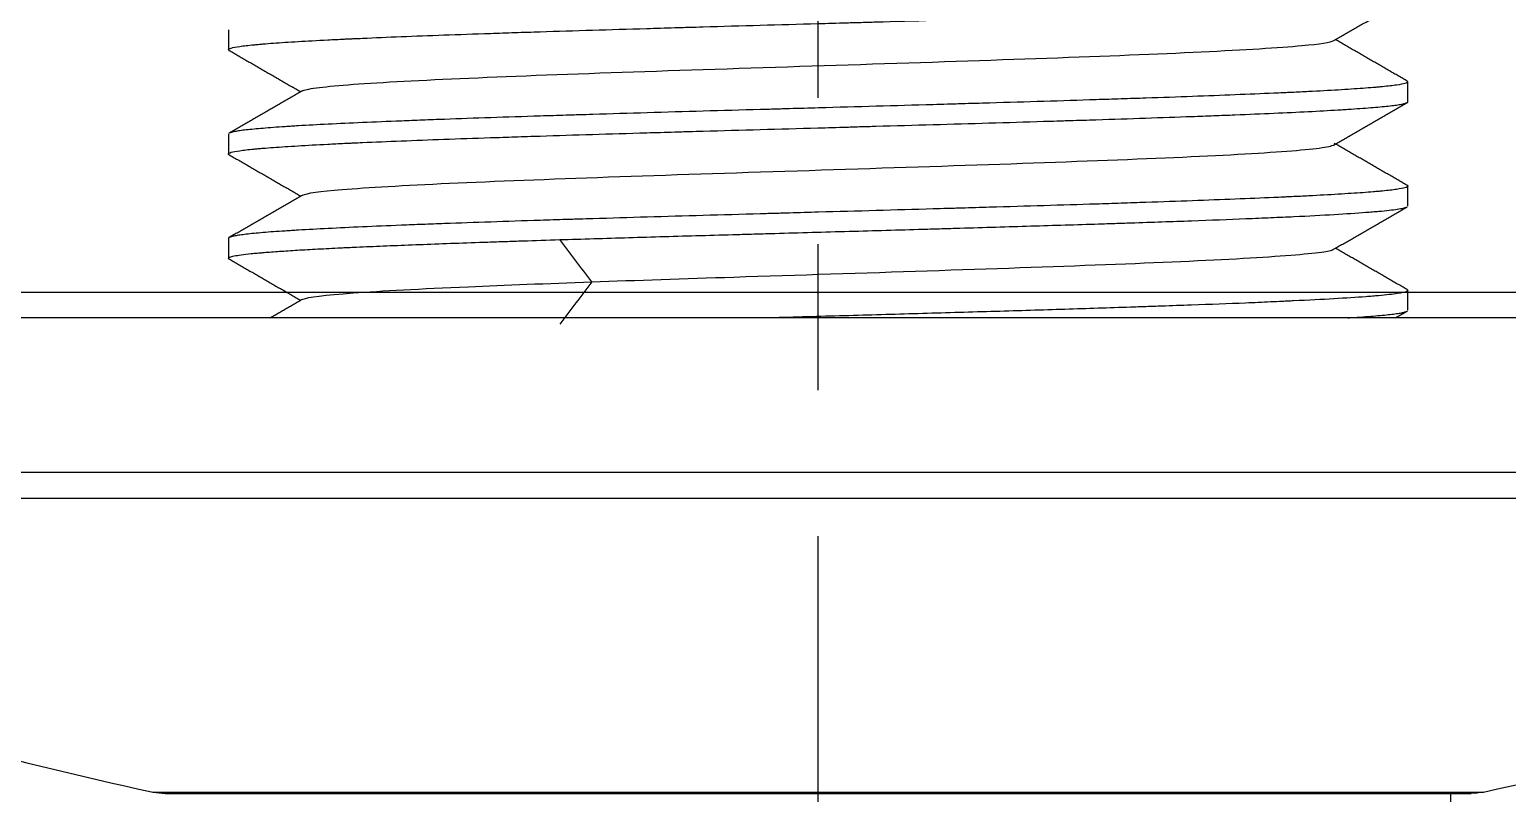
# Model space of a CAD drawing. Header units: millimetres. Extents: x 17655 to 18496, y 1152 to 1747.
# Drawn here: x 17802.07 to 17827.75, y 1479.81 to 1493.1 of the extents above; entities that cross this region are included whole.
import ezdxf

# ---------------------------------------------------------------- set-up
doc = ezdxf.new("R2010")
doc.units = ezdxf.units.MM
doc.linetypes.add('CENTERX2', pattern=[20.32, 12.7, -2.54, 2.54, -2.54])
doc.layers.add('CENTER', color=1, linetype='CENTERX2')
doc.layers.add('벽', color=2, linetype='Continuous')

msp = doc.modelspace()

# ---------------------------------------------------------------- linework, layer by layer
for p, q in [((17842.773, 1488.084), (17788.773, 1488.082)), ((17788.773, 1485.399), (17842.773, 1485.402)), ((17789.061, 1484.946), (17842.485, 1484.949)), ((17804.211, 1479.834), (17827.335, 1479.835)), ((17804.423, 1479.812), (17827.123, 1479.813)), ((17826.774, 1476.435), (17826.773, 1479.812))]:
    msp.add_line(p, q)
for centre, start, end in [((17819.386, 1549.812), 244.94423, 257.76518), ((17812.155, 1549.812), 282.2398, 295.06075)]:
    msp.add_arc(centre, 71.604, start, end)
at = {"extrusion": (0, 0, -1)}
for centre, start, end in [((-17804.423, 1480.812), 269.9967, 282.2348), ((-17827.123, 1480.813), 257.7602, 269.9983)]:
    msp.add_arc(centre, 1, start, end, dxfattribs=at)
for points, knots in [([(17805.523, 1492.749), (17805.523, 1492.759), (17805.54, 1492.768), (17805.605, 1492.787), (17805.654, 1492.796), (17805.785, 1492.815), (17805.866, 1492.825), (17805.988, 1492.836), (17806.014, 1492.839), (17806.053, 1492.842), (17806.067, 1492.844), (17806.094, 1492.846), (17806.164, 1492.852), (17806.24, 1492.858), (17806.433, 1492.872), (17806.576, 1492.881), (17806.891, 1492.9), (17807.063, 1492.909), (17807.342, 1492.924), (17807.439, 1492.929), (17807.565, 1492.935), (17807.59, 1492.936), (17807.641, 1492.938), (17807.667, 1492.939), (17807.745, 1492.943), (17807.798, 1492.945), (17808.065, 1492.957), (17808.29, 1492.967), (17808.763, 1492.985), (17809.01, 1492.995), (17809.527, 1493.013), (17809.796, 1493.023), (17810.147, 1493.035), (17810.218, 1493.037), (17810.361, 1493.042), (17810.576, 1493.049), (17810.795, 1493.056), (17811.238, 1493.071), (17811.842, 1493.089), (17812.471, 1493.108), (17812.953, 1493.122), (17813.116, 1493.127), (17813.321, 1493.133), (17813.362, 1493.134), (17813.444, 1493.137), (17813.568, 1493.14), (17813.691, 1493.144), (17814.103, 1493.156), (17814.434, 1493.165), (17815.099, 1493.184), (17815.432, 1493.193), (17815.934, 1493.207), (17816.102, 1493.212), (17816.353, 1493.219), (17816.437, 1493.222), (17816.606, 1493.226), (17816.69, 1493.229), (17817.111, 1493.241), (17817.443, 1493.25), (17818.099, 1493.269), (17818.423, 1493.279), (17819.062, 1493.297), (17819.377, 1493.307), (17819.766, 1493.319), (17819.882, 1493.322), (17819.998, 1493.326), (17820.075, 1493.328), (17820.113, 1493.329), (17820.304, 1493.335), (17820.454, 1493.34), (17820.899, 1493.354), (17821.472, 1493.373), (17822.009, 1493.392), (17822.398, 1493.406), (17822.525, 1493.411), (17822.712, 1493.418), (17822.774, 1493.42), (17822.896, 1493.425), (17822.957, 1493.427), (17823.256, 1493.439), (17823.481, 1493.449), (17823.905, 1493.468), (17824.104, 1493.477), (17824.476, 1493.496), (17824.648, 1493.505), (17824.847, 1493.517), (17824.886, 1493.52), (17824.943, 1493.523), (17824.962, 1493.524), (17824.999, 1493.527), (17825.091, 1493.533), (17825.176, 1493.538), (17825.369, 1493.553), (17825.482, 1493.562), (17825.676, 1493.581), (17825.758, 1493.59), (17825.856, 1493.605), (17825.885, 1493.609), (17825.923, 1493.617), (17825.934, 1493.619), (17825.955, 1493.624), (17825.964, 1493.626), (17825.989, 1493.633), (17826.001, 1493.637), (17826.009, 1493.642)], [0, 0, 0, 0, 0.031767, 0.031767, 0.063533, 0.063533, 0.0953, 0.0953, 0.103242, 0.103242, 0.107213, 0.107213, 0.111183, 0.127067, 0.127067, 0.158834, 0.158834, 0.1906, 0.1906, 0.206484, 0.206484, 0.210454, 0.210454, 0.214425, 0.214425, 0.222367, 0.222367, 0.254134, 0.254134, 0.2859, 0.2859, 0.317667, 0.317667, 0.325609, 0.325609, 0.33355, 0.349434, 0.349434, 0.3812, 0.412967, 0.412967, 0.428851, 0.428851, 0.432821, 0.432821, 0.436792, 0.444734, 0.444734, 0.476501, 0.476501, 0.508267, 0.508267, 0.524151, 0.524151, 0.532092, 0.532092, 0.540034, 0.540034, 0.571801, 0.571801, 0.603567, 0.603567, 0.635334, 0.635334, 0.643276, 0.647247, 0.647247, 0.651217, 0.651217, 0.667101, 0.667101, 0.698868, 0.730634, 0.730634, 0.746518, 0.746518, 0.754459, 0.754459, 0.762401, 0.762401, 0.794168, 0.794168, 0.825934, 0.825934, 0.857701, 0.857701, 0.865643, 0.865643, 0.869614, 0.869614, 0.873584, 0.889468, 0.889468, 0.921234, 0.921234, 0.953001, 0.953001, 0.968884, 0.968884, 0.976826, 0.976826, 0.984768, 0.984768, 1, 1, 1, 1]), ([(17806.807, 1492.031), (17806.822, 1492.039), (17806.961, 1492.085), (17807.805, 1492.166), (17810.052, 1492.275), (17813.101, 1492.384), (17816.526, 1492.493), (17819.845, 1492.602), (17822.593, 1492.711), (17824.26, 1492.812), (17824.683, 1492.877), (17824.736, 1492.906)], [0, 0, 0, 0, 0.030267, 0.154683, 0.2791, 0.403517, 0.527934, 0.652351, 0.776768, 0.901185, 1, 1, 1, 1]), ([(17826.023, 1492.189), (17826.023, 1492.18), (17826.006, 1492.17), (17825.94, 1492.151), (17825.891, 1492.142), (17825.761, 1492.123), (17825.68, 1492.113), (17825.558, 1492.102), (17825.532, 1492.099), (17825.492, 1492.096), (17825.479, 1492.095), (17825.451, 1492.092), (17825.381, 1492.086), (17825.306, 1492.08), (17825.113, 1492.066), (17824.827, 1492.047), (17824.483, 1492.028), (17824.203, 1492.014), (17824.107, 1492.009), (17823.981, 1492.003), (17823.956, 1492.002), (17823.904, 1492), (17823.878, 1491.999), (17823.8, 1491.995), (17823.748, 1491.993), (17823.481, 1491.981), (17823.255, 1491.972), (17822.783, 1491.953), (17822.536, 1491.943), (17822.019, 1491.924), (17821.75, 1491.915), (17821.399, 1491.903), (17821.328, 1491.901), (17821.185, 1491.896), (17820.97, 1491.889), (17820.751, 1491.882), (17820.308, 1491.868), (17820.006, 1491.858), (17819.389, 1491.839), (17819.075, 1491.83), (17818.592, 1491.815), (17818.43, 1491.811), (17818.225, 1491.805), (17818.184, 1491.804), (17818.102, 1491.801), (17817.978, 1491.798), (17817.855, 1491.794), (17817.442, 1491.782), (17817.111, 1491.773), (17816.447, 1491.754), (17816.114, 1491.745), (17815.612, 1491.73), (17815.444, 1491.726), (17815.192, 1491.718), (17815.108, 1491.716), (17814.94, 1491.711), (17814.856, 1491.709), (17814.435, 1491.697), (17814.103, 1491.688), (17813.447, 1491.669), (17813.123, 1491.66), (17812.484, 1491.641), (17812.169, 1491.631), (17811.78, 1491.619), (17811.664, 1491.616), (17811.548, 1491.612), (17811.471, 1491.61), (17811.433, 1491.608), (17811.242, 1491.602), (17811.091, 1491.598), (17810.647, 1491.584), (17810.36, 1491.574), (17809.805, 1491.556), (17809.537, 1491.546), (17809.148, 1491.532), (17809.021, 1491.527), (17808.834, 1491.52), (17808.772, 1491.518), (17808.65, 1491.513), (17808.589, 1491.51), (17808.29, 1491.498), (17808.065, 1491.489), (17807.641, 1491.47), (17807.442, 1491.461), (17807.07, 1491.442), (17806.897, 1491.433), (17806.698, 1491.421), (17806.659, 1491.418), (17806.602, 1491.415), (17806.583, 1491.414), (17806.546, 1491.411), (17806.455, 1491.405), (17806.37, 1491.399), (17806.177, 1491.385), (17805.951, 1491.366), (17805.788, 1491.348), (17805.689, 1491.334), (17805.661, 1491.329), (17805.623, 1491.322), (17805.612, 1491.319), (17805.591, 1491.315), (17805.581, 1491.312), (17805.556, 1491.305), (17805.543, 1491.3), (17805.534, 1491.295)], [0, 0, 0, 0, 0.031723, 0.031723, 0.063447, 0.063447, 0.09517, 0.09517, 0.103101, 0.103101, 0.107066, 0.107066, 0.111032, 0.126893, 0.126893, 0.158617, 0.19034, 0.19034, 0.206202, 0.206202, 0.210167, 0.210167, 0.214133, 0.214133, 0.222064, 0.222064, 0.253787, 0.253787, 0.28551, 0.28551, 0.317234, 0.317234, 0.325165, 0.325165, 0.333095, 0.348957, 0.348957, 0.38068, 0.38068, 0.412404, 0.412404, 0.428266, 0.428266, 0.432231, 0.432231, 0.436196, 0.444127, 0.444127, 0.475851, 0.475851, 0.507574, 0.507574, 0.523436, 0.523436, 0.531367, 0.531367, 0.539297, 0.539297, 0.571021, 0.571021, 0.602744, 0.602744, 0.634467, 0.634467, 0.642398, 0.646364, 0.646364, 0.650329, 0.650329, 0.666191, 0.666191, 0.697914, 0.697914, 0.729638, 0.729638, 0.745499, 0.745499, 0.75343, 0.75343, 0.761361, 0.761361, 0.793084, 0.793084, 0.824808, 0.824808, 0.856531, 0.856531, 0.864462, 0.864462, 0.868427, 0.868427, 0.872393, 0.888254, 0.888254, 0.919978, 0.951701, 0.951701, 0.967563, 0.967563, 0.975494, 0.975494, 0.983425, 0.983425, 1, 1, 1, 1]), ([(17805.523, 1490.935), (17805.523, 1490.944), (17805.54, 1490.954), (17805.605, 1490.973), (17805.655, 1490.982), (17805.785, 1491.001), (17805.866, 1491.011), (17805.988, 1491.022), (17806.014, 1491.025), (17806.053, 1491.028), (17806.067, 1491.029), (17806.095, 1491.032), (17806.164, 1491.038), (17806.24, 1491.044), (17806.433, 1491.058), (17806.576, 1491.067), (17806.891, 1491.086), (17807.063, 1491.096), (17807.342, 1491.11), (17807.439, 1491.115), (17807.565, 1491.121), (17807.59, 1491.122), (17807.642, 1491.124), (17807.667, 1491.125), (17807.745, 1491.129), (17807.798, 1491.131), (17808.065, 1491.143), (17808.29, 1491.152), (17808.763, 1491.171), (17809.01, 1491.181), (17809.527, 1491.2), (17809.796, 1491.209), (17810.147, 1491.221), (17810.218, 1491.223), (17810.361, 1491.228), (17810.576, 1491.235), (17810.795, 1491.242), (17811.238, 1491.256), (17811.54, 1491.266), (17812.157, 1491.285), (17812.471, 1491.294), (17812.953, 1491.308), (17813.116, 1491.313), (17813.321, 1491.319), (17813.362, 1491.32), (17813.444, 1491.323), (17813.568, 1491.326), (17813.691, 1491.33), (17814.103, 1491.342), (17814.434, 1491.351), (17815.099, 1491.37), (17815.432, 1491.379), (17815.934, 1491.393), (17816.102, 1491.398), (17816.353, 1491.405), (17816.437, 1491.408), (17816.606, 1491.413), (17816.69, 1491.415), (17817.111, 1491.427), (17817.443, 1491.436), (17818.099, 1491.455), (17818.423, 1491.464), (17819.062, 1491.483), (17819.377, 1491.493), (17819.766, 1491.505), (17819.882, 1491.508), (17819.998, 1491.512), (17820.075, 1491.514), (17820.113, 1491.515), (17820.304, 1491.521), (17820.454, 1491.526), (17820.899, 1491.54), (17821.472, 1491.559), (17822.009, 1491.578), (17822.398, 1491.592), (17822.525, 1491.597), (17822.712, 1491.604), (17822.774, 1491.606), (17822.896, 1491.611), (17822.957, 1491.613), (17823.256, 1491.625), (17823.481, 1491.635), (17823.905, 1491.654), (17824.104, 1491.663), (17824.476, 1491.682), (17824.649, 1491.691), (17824.847, 1491.703), (17824.886, 1491.705), (17824.944, 1491.709), (17824.962, 1491.71), (17825, 1491.713), (17825.091, 1491.719), (17825.176, 1491.725), (17825.369, 1491.739), (17825.594, 1491.758), (17825.758, 1491.776), (17825.856, 1491.79), (17825.885, 1491.795), (17825.923, 1491.802), (17825.934, 1491.805), (17825.955, 1491.809), (17825.964, 1491.812), (17826.006, 1491.824), (17826.023, 1491.833), (17826.023, 1491.843)], [0, 0, 0, 0, 0.03125, 0.03125, 0.0625, 0.0625, 0.09375, 0.09375, 0.101562, 0.101562, 0.105469, 0.105469, 0.109375, 0.125, 0.125, 0.15625, 0.15625, 0.1875, 0.1875, 0.203125, 0.203125, 0.207031, 0.207031, 0.210937, 0.210937, 0.21875, 0.21875, 0.25, 0.25, 0.28125, 0.28125, 0.3125, 0.3125, 0.320312, 0.320312, 0.328125, 0.34375, 0.34375, 0.375, 0.375, 0.40625, 0.40625, 0.421875, 0.421875, 0.425781, 0.425781, 0.429687, 0.4375, 0.4375, 0.46875, 0.46875, 0.5, 0.5, 0.515625, 0.515625, 0.523437, 0.523437, 0.53125, 0.53125, 0.5625, 0.5625, 0.59375, 0.59375, 0.625, 0.625, 0.632812, 0.636719, 0.636719, 0.640625, 0.640625, 0.65625, 0.65625, 0.6875, 0.71875, 0.71875, 0.734375, 0.734375, 0.742188, 0.742188, 0.75, 0.75, 0.78125, 0.78125, 0.8125, 0.8125, 0.84375, 0.84375, 0.851563, 0.851563, 0.855469, 0.855469, 0.859375, 0.875, 0.875, 0.90625, 0.9375, 0.9375, 0.953125, 0.953125, 0.960938, 0.960938, 0.96875, 0.96875, 1, 1, 1, 1]), ([(17806.813, 1490.22), (17806.878, 1490.252), (17807.373, 1490.32), (17809.212, 1490.425), (17812.043, 1490.534), (17815.397, 1490.643), (17818.803, 1490.752), (17821.785, 1490.861), (17823.923, 1490.97), (17824.718, 1491.057), (17824.763, 1491.108), (17824.742, 1491.122)], [0, 0, 0, 0, 0.107204, 0.227867, 0.348531, 0.469195, 0.589859, 0.710522, 0.831186, 0.95185, 1, 1, 1, 1]), ([(17826.023, 1490.375), (17826.023, 1490.365), (17826.006, 1490.356), (17825.94, 1490.337), (17825.891, 1490.328), (17825.761, 1490.309), (17825.68, 1490.299), (17825.558, 1490.287), (17825.532, 1490.285), (17825.492, 1490.281), (17825.479, 1490.28), (17825.451, 1490.278), (17825.381, 1490.272), (17825.306, 1490.266), (17825.113, 1490.252), (17824.97, 1490.243), (17824.655, 1490.224), (17824.483, 1490.214), (17824.204, 1490.2), (17824.107, 1490.195), (17823.981, 1490.189), (17823.956, 1490.188), (17823.904, 1490.186), (17823.879, 1490.185), (17823.801, 1490.181), (17823.748, 1490.179), (17823.481, 1490.167), (17823.256, 1490.157), (17822.783, 1490.139), (17822.536, 1490.129), (17822.019, 1490.11), (17821.75, 1490.101), (17821.399, 1490.089), (17821.328, 1490.086), (17821.185, 1490.082), (17820.97, 1490.075), (17820.751, 1490.067), (17820.308, 1490.053), (17820.006, 1490.044), (17819.389, 1490.025), (17819.075, 1490.016), (17818.592, 1490.002), (17818.43, 1489.997), (17818.225, 1489.991), (17818.184, 1489.99), (17818.102, 1489.987), (17817.978, 1489.984), (17817.855, 1489.98), (17817.443, 1489.968), (17817.112, 1489.959), (17816.447, 1489.94), (17816.114, 1489.931), (17815.612, 1489.917), (17815.444, 1489.912), (17815.193, 1489.905), (17815.108, 1489.902), (17814.94, 1489.898), (17814.856, 1489.895), (17814.435, 1489.883), (17814.103, 1489.874), (17813.447, 1489.855), (17813.123, 1489.845), (17812.484, 1489.827), (17812.169, 1489.817), (17811.78, 1489.805), (17811.664, 1489.802), (17811.548, 1489.798), (17811.471, 1489.796), (17811.433, 1489.795), (17811.242, 1489.789), (17811.091, 1489.784), (17810.647, 1489.77), (17810.074, 1489.751), (17809.537, 1489.732), (17809.148, 1489.718), (17809.021, 1489.713), (17808.834, 1489.706), (17808.772, 1489.704), (17808.65, 1489.699), (17808.589, 1489.697), (17808.29, 1489.685), (17808.065, 1489.675), (17807.641, 1489.656), (17807.442, 1489.647), (17807.07, 1489.628), (17806.897, 1489.619), (17806.698, 1489.607), (17806.66, 1489.604), (17806.602, 1489.601), (17806.584, 1489.6), (17806.546, 1489.597), (17806.455, 1489.591), (17806.37, 1489.586), (17806.177, 1489.571), (17805.951, 1489.552), (17805.788, 1489.533), (17805.69, 1489.519), (17805.661, 1489.515), (17805.623, 1489.507), (17805.612, 1489.505), (17805.591, 1489.5), (17805.581, 1489.498), (17805.54, 1489.486), (17805.523, 1489.477), (17805.523, 1489.467)], [0, 0, 0, 0, 0.03125, 0.03125, 0.0625, 0.0625, 0.09375, 0.09375, 0.101563, 0.101563, 0.105469, 0.105469, 0.109375, 0.125, 0.125, 0.15625, 0.15625, 0.1875, 0.1875, 0.203125, 0.203125, 0.207031, 0.207031, 0.210938, 0.210938, 0.21875, 0.21875, 0.25, 0.25, 0.28125, 0.28125, 0.3125, 0.3125, 0.320313, 0.320313, 0.328125, 0.34375, 0.34375, 0.375, 0.375, 0.40625, 0.40625, 0.421875, 0.421875, 0.425781, 0.425781, 0.429688, 0.4375, 0.4375, 0.46875, 0.46875, 0.5, 0.5, 0.515625, 0.515625, 0.523438, 0.523438, 0.53125, 0.53125, 0.5625, 0.5625, 0.59375, 0.59375, 0.625, 0.625, 0.632813, 0.636719, 0.636719, 0.640625, 0.640625, 0.65625, 0.65625, 0.6875, 0.71875, 0.71875, 0.734375, 0.734375, 0.742188, 0.742188, 0.75, 0.75, 0.78125, 0.78125, 0.8125, 0.8125, 0.84375, 0.84375, 0.851563, 0.851563, 0.855469, 0.855469, 0.859375, 0.875, 0.875, 0.90625, 0.9375, 0.9375, 0.953125, 0.953125, 0.960938, 0.960938, 0.96875, 0.96875, 1, 1, 1, 1]), ([(17811.28, 1489.444), (17811.672, 1489.456), (17812.073, 1489.468), (17812.889, 1489.493), (17813.305, 1489.505), (17813.94, 1489.523), (17814.154, 1489.529), (17814.424, 1489.537), (17814.478, 1489.538), (17814.586, 1489.541), (17814.749, 1489.546), (17814.911, 1489.551), (17815.451, 1489.566), (17815.882, 1489.578), (17816.742, 1489.602), (17817.171, 1489.614), (17817.653, 1489.628), (17817.706, 1489.63), (17817.813, 1489.633), (17817.867, 1489.634), (17818.027, 1489.639), (17818.133, 1489.642), (17818.448, 1489.651), (17818.656, 1489.657), (17819.273, 1489.676), (17819.674, 1489.688), (17820.262, 1489.706), (17820.455, 1489.712), (17820.741, 1489.721), (17820.836, 1489.724), (17820.977, 1489.729), (17821.024, 1489.73), (17821.117, 1489.733), (17821.164, 1489.735), (17821.579, 1489.749), (17821.929, 1489.761), (17822.596, 1489.785), (17822.911, 1489.798), (17823.358, 1489.816), (17823.502, 1489.822), (17823.782, 1489.834), (17823.916, 1489.84), (17824.299, 1489.858), (17824.531, 1489.871), (17824.948, 1489.895), (17825.133, 1489.907), (17825.314, 1489.921), (17825.334, 1489.922), (17825.373, 1489.926), (17825.392, 1489.927), (17825.448, 1489.932), (17825.483, 1489.935), (17825.584, 1489.944), (17825.644, 1489.95), (17825.806, 1489.968), (17825.887, 1489.98), (17825.97, 1489.999), (17825.991, 1490.005), (17826.005, 1490.012)], [0, 0, 0, 0, 0.064373, 0.064373, 0.128746, 0.128746, 0.160932, 0.160932, 0.168979, 0.168979, 0.177025, 0.193119, 0.193119, 0.257491, 0.257491, 0.321864, 0.321864, 0.329911, 0.329911, 0.337957, 0.337957, 0.354051, 0.354051, 0.386237, 0.386237, 0.45061, 0.45061, 0.482796, 0.482796, 0.49889, 0.49889, 0.506936, 0.506936, 0.514983, 0.514983, 0.579356, 0.579356, 0.643729, 0.643729, 0.675915, 0.675915, 0.708101, 0.708101, 0.772474, 0.772474, 0.836847, 0.836847, 0.844894, 0.844894, 0.85294, 0.85294, 0.869034, 0.869034, 0.90122, 0.90122, 0.965593, 0.965593, 1, 1, 1, 1]), ([(17805.523, 1489.121), (17805.523, 1489.128), (17805.531, 1489.134), (17805.565, 1489.148), (17805.615, 1489.161), (17805.738, 1489.181), (17805.853, 1489.195), (17805.952, 1489.205), (17805.987, 1489.208), (17806.042, 1489.213), (17806.061, 1489.215), (17806.1, 1489.218), (17806.201, 1489.227), (17806.312, 1489.235), (17806.506, 1489.248), (17806.61, 1489.255), (17806.833, 1489.269), (17807.07, 1489.282), (17807.336, 1489.296), (17807.512, 1489.304), (17807.548, 1489.306), (17807.62, 1489.309), (17807.657, 1489.311), (17807.768, 1489.316), (17807.843, 1489.319), (17808.073, 1489.329), (17808.233, 1489.336), (17808.562, 1489.349), (17808.733, 1489.356), (17809.085, 1489.369), (17809.449, 1489.383), (17809.834, 1489.396), (17810.133, 1489.407), (17810.234, 1489.41), (17810.437, 1489.417), (17810.54, 1489.42), (17810.852, 1489.43), (17811.064, 1489.437), (17811.28, 1489.444)], [0, 0, 0, 0, 0.0625, 0.0625, 0.125, 0.1875, 0.25, 0.25, 0.28125, 0.28125, 0.296875, 0.296875, 0.3125, 0.375, 0.375, 0.4375, 0.4375, 0.5, 0.5625, 0.5625, 0.578125, 0.578125, 0.59375, 0.59375, 0.625, 0.625, 0.6875, 0.6875, 0.75, 0.75, 0.8125, 0.875, 0.875, 0.90625, 0.90625, 0.9375, 0.9375, 1, 1, 1, 1]), ([(17811.837, 1488.71), (17812.617, 1488.738), (17814.538, 1488.802), (17817.716, 1488.903), (17820.887, 1489.011), (17823.339, 1489.12), (17824.466, 1489.209), (17824.701, 1489.26), (17824.732, 1489.276)], [0, 0, 0, 0, 0.147953, 0.340296, 0.532639, 0.724983, 0.917326, 1, 1, 1, 1]), ([(17806.812, 1488.405), (17806.814, 1488.406), (17806.893, 1488.444), (17807.496, 1488.517), (17809.391, 1488.618), (17811.058, 1488.682), (17811.837, 1488.71)], [0, 0, 0, 0, 0.009977, 0.367488, 0.724999, 1, 1, 1, 1]), ([(17826.023, 1488.561), (17826.023, 1488.548), (17825.995, 1488.536), (17825.886, 1488.512), (17825.805, 1488.5), (17825.643, 1488.482), (17825.582, 1488.476), (17825.497, 1488.468), (17825.48, 1488.466), (17825.444, 1488.463), (17825.39, 1488.459), (17825.332, 1488.454), (17825.131, 1488.439), (17824.946, 1488.427), (17824.528, 1488.403), (17824.295, 1488.391), (17824.006, 1488.377), (17823.973, 1488.375), (17823.907, 1488.372), (17823.874, 1488.371), (17823.773, 1488.366), (17823.705, 1488.363), (17823.496, 1488.354), (17823.352, 1488.347), (17822.907, 1488.329), (17822.591, 1488.317), (17822.09, 1488.299), (17821.919, 1488.293), (17821.654, 1488.284), (17821.565, 1488.281), (17821.429, 1488.276), (17821.384, 1488.275), (17821.292, 1488.272), (17821.246, 1488.27), (17820.831, 1488.256), (17820.451, 1488.244), (17819.669, 1488.219), (17819.267, 1488.207), (17818.648, 1488.189), (17818.439, 1488.183), (17818.015, 1488.171), (17817.803, 1488.165), (17817.164, 1488.146), (17816.736, 1488.134), (17815.877, 1488.11), (17815.445, 1488.098), (17814.982, 1488.085), (17814.952, 1488.084), (17814.923, 1488.083)], [0, 0, 0, 0, 0.076524, 0.076524, 0.153049, 0.153049, 0.191311, 0.191311, 0.200876, 0.200876, 0.210442, 0.229573, 0.229573, 0.306097, 0.306097, 0.382621, 0.382621, 0.392187, 0.392187, 0.401752, 0.401752, 0.420883, 0.420883, 0.459146, 0.459146, 0.53567, 0.53567, 0.573932, 0.573932, 0.593063, 0.593063, 0.602629, 0.602629, 0.612194, 0.612194, 0.688718, 0.688718, 0.765243, 0.765243, 0.803505, 0.803505, 0.841767, 0.841767, 0.918291, 0.918291, 0.994816, 0.994816, 1, 1, 1, 1]), ([(17824.98, 1488.083), (17824.981, 1488.083), (17824.981, 1488.084), (17825, 1488.085), (17825.091, 1488.091), (17825.176, 1488.097), (17825.369, 1488.111), (17825.595, 1488.13), (17825.758, 1488.148), (17825.857, 1488.162), (17825.885, 1488.167), (17825.923, 1488.174), (17825.934, 1488.177), (17825.955, 1488.181), (17825.965, 1488.184), (17825.989, 1488.191), (17826.001, 1488.195), (17826.009, 1488.2)], [0, 0, 0, 0, 0.000488, 0.000488, 0.031002, 0.153057, 0.153057, 0.397168, 0.641278, 0.641278, 0.763333, 0.763333, 0.824361, 0.824361, 0.885389, 0.885389, 1, 1, 1, 1])]:
    msp.add_open_spline(points, degree=3, knots=knots)
for points, degree in [([(17824.736, 1492.906), (17825.377, 1493.276), (17826.018, 1493.647)], 2), ([(17805.523, 1493.095), (17805.523, 1492.749)], 1), ([(17826.014, 1492.201), (17825.389, 1492.562), (17824.765, 1492.923)], 2), ([(17805.54, 1492.732), (17805.529, 1492.738), (17805.523, 1492.744), (17805.523, 1492.749)], 3), ([(17805.532, 1492.737), (17806.156, 1492.376), (17806.781, 1492.015)], 2), ([(17806.808, 1492.031), (17806.167, 1491.66), (17805.526, 1491.29)], 2), ([(17826.005, 1492.206), (17826.017, 1492.2), (17826.023, 1492.195), (17826.023, 1492.189)], 3), ([(17826.023, 1491.843), (17826.023, 1492.189)], 1), ([(17824.742, 1491.096), (17825.383, 1491.466), (17826.023, 1491.836)], 2), ([(17805.523, 1491.281), (17805.523, 1490.935)], 1), ([(17826.023, 1490.382), (17825.394, 1490.745), (17824.765, 1491.109)], 2), ([(17805.534, 1490.921), (17805.527, 1490.926), (17805.523, 1490.93), (17805.523, 1490.935)], 3), ([(17805.526, 1490.926), (17806.153, 1490.564), (17806.78, 1490.201)], 2), ([(17806.813, 1490.22), (17806.172, 1489.849), (17805.532, 1489.479)], 2), ([(17826.015, 1490.386), (17826.02, 1490.382), (17826.023, 1490.379), (17826.023, 1490.375)], 3), ([(17826.023, 1490.029), (17826.023, 1490.375)], 1), ([(17824.732, 1489.276), (17825.373, 1489.646), (17826.013, 1490.017)], 2), ([(17805.523, 1489.467), (17805.523, 1489.121)], 1), ([(17811.837, 1488.71), (17811.652, 1488.954), (17811.466, 1489.199), (17811.28, 1489.444)], 3), ([(17826.018, 1488.571), (17825.392, 1488.933), (17824.765, 1489.295)], 2), ([(17805.531, 1489.11), (17805.526, 1489.113), (17805.523, 1489.117), (17805.523, 1489.121)], 3), ([(17805.523, 1489.114), (17806.152, 1488.751), (17806.781, 1488.387)], 2), ([(17811.837, 1488.71), (17811.652, 1488.465), (17811.466, 1488.22), (17811.28, 1487.976)], 3), ([(17826.01, 1488.576), (17826.019, 1488.571), (17826.023, 1488.566), (17826.023, 1488.561)], 3), ([(17826.023, 1488.215), (17826.023, 1488.561)], 1), ([(17806.812, 1488.405), (17806.533, 1488.244), (17806.254, 1488.083)], 2), ([(17825.808, 1488.084), (17825.912, 1488.144), (17826.017, 1488.204)], 2)]:
    msp.add_open_spline(points, degree=degree)
at = {"layer": 'CENTER'}
msp.add_line((17815.773, 1410.628), (17815.773, 1509.935), dxfattribs=at)
at = {"layer": '벽'}
msp.add_line((18131.867, 1488.525), (17714.637, 1488.525), dxfattribs=at)

doc.saveas('drawing.dxf')
